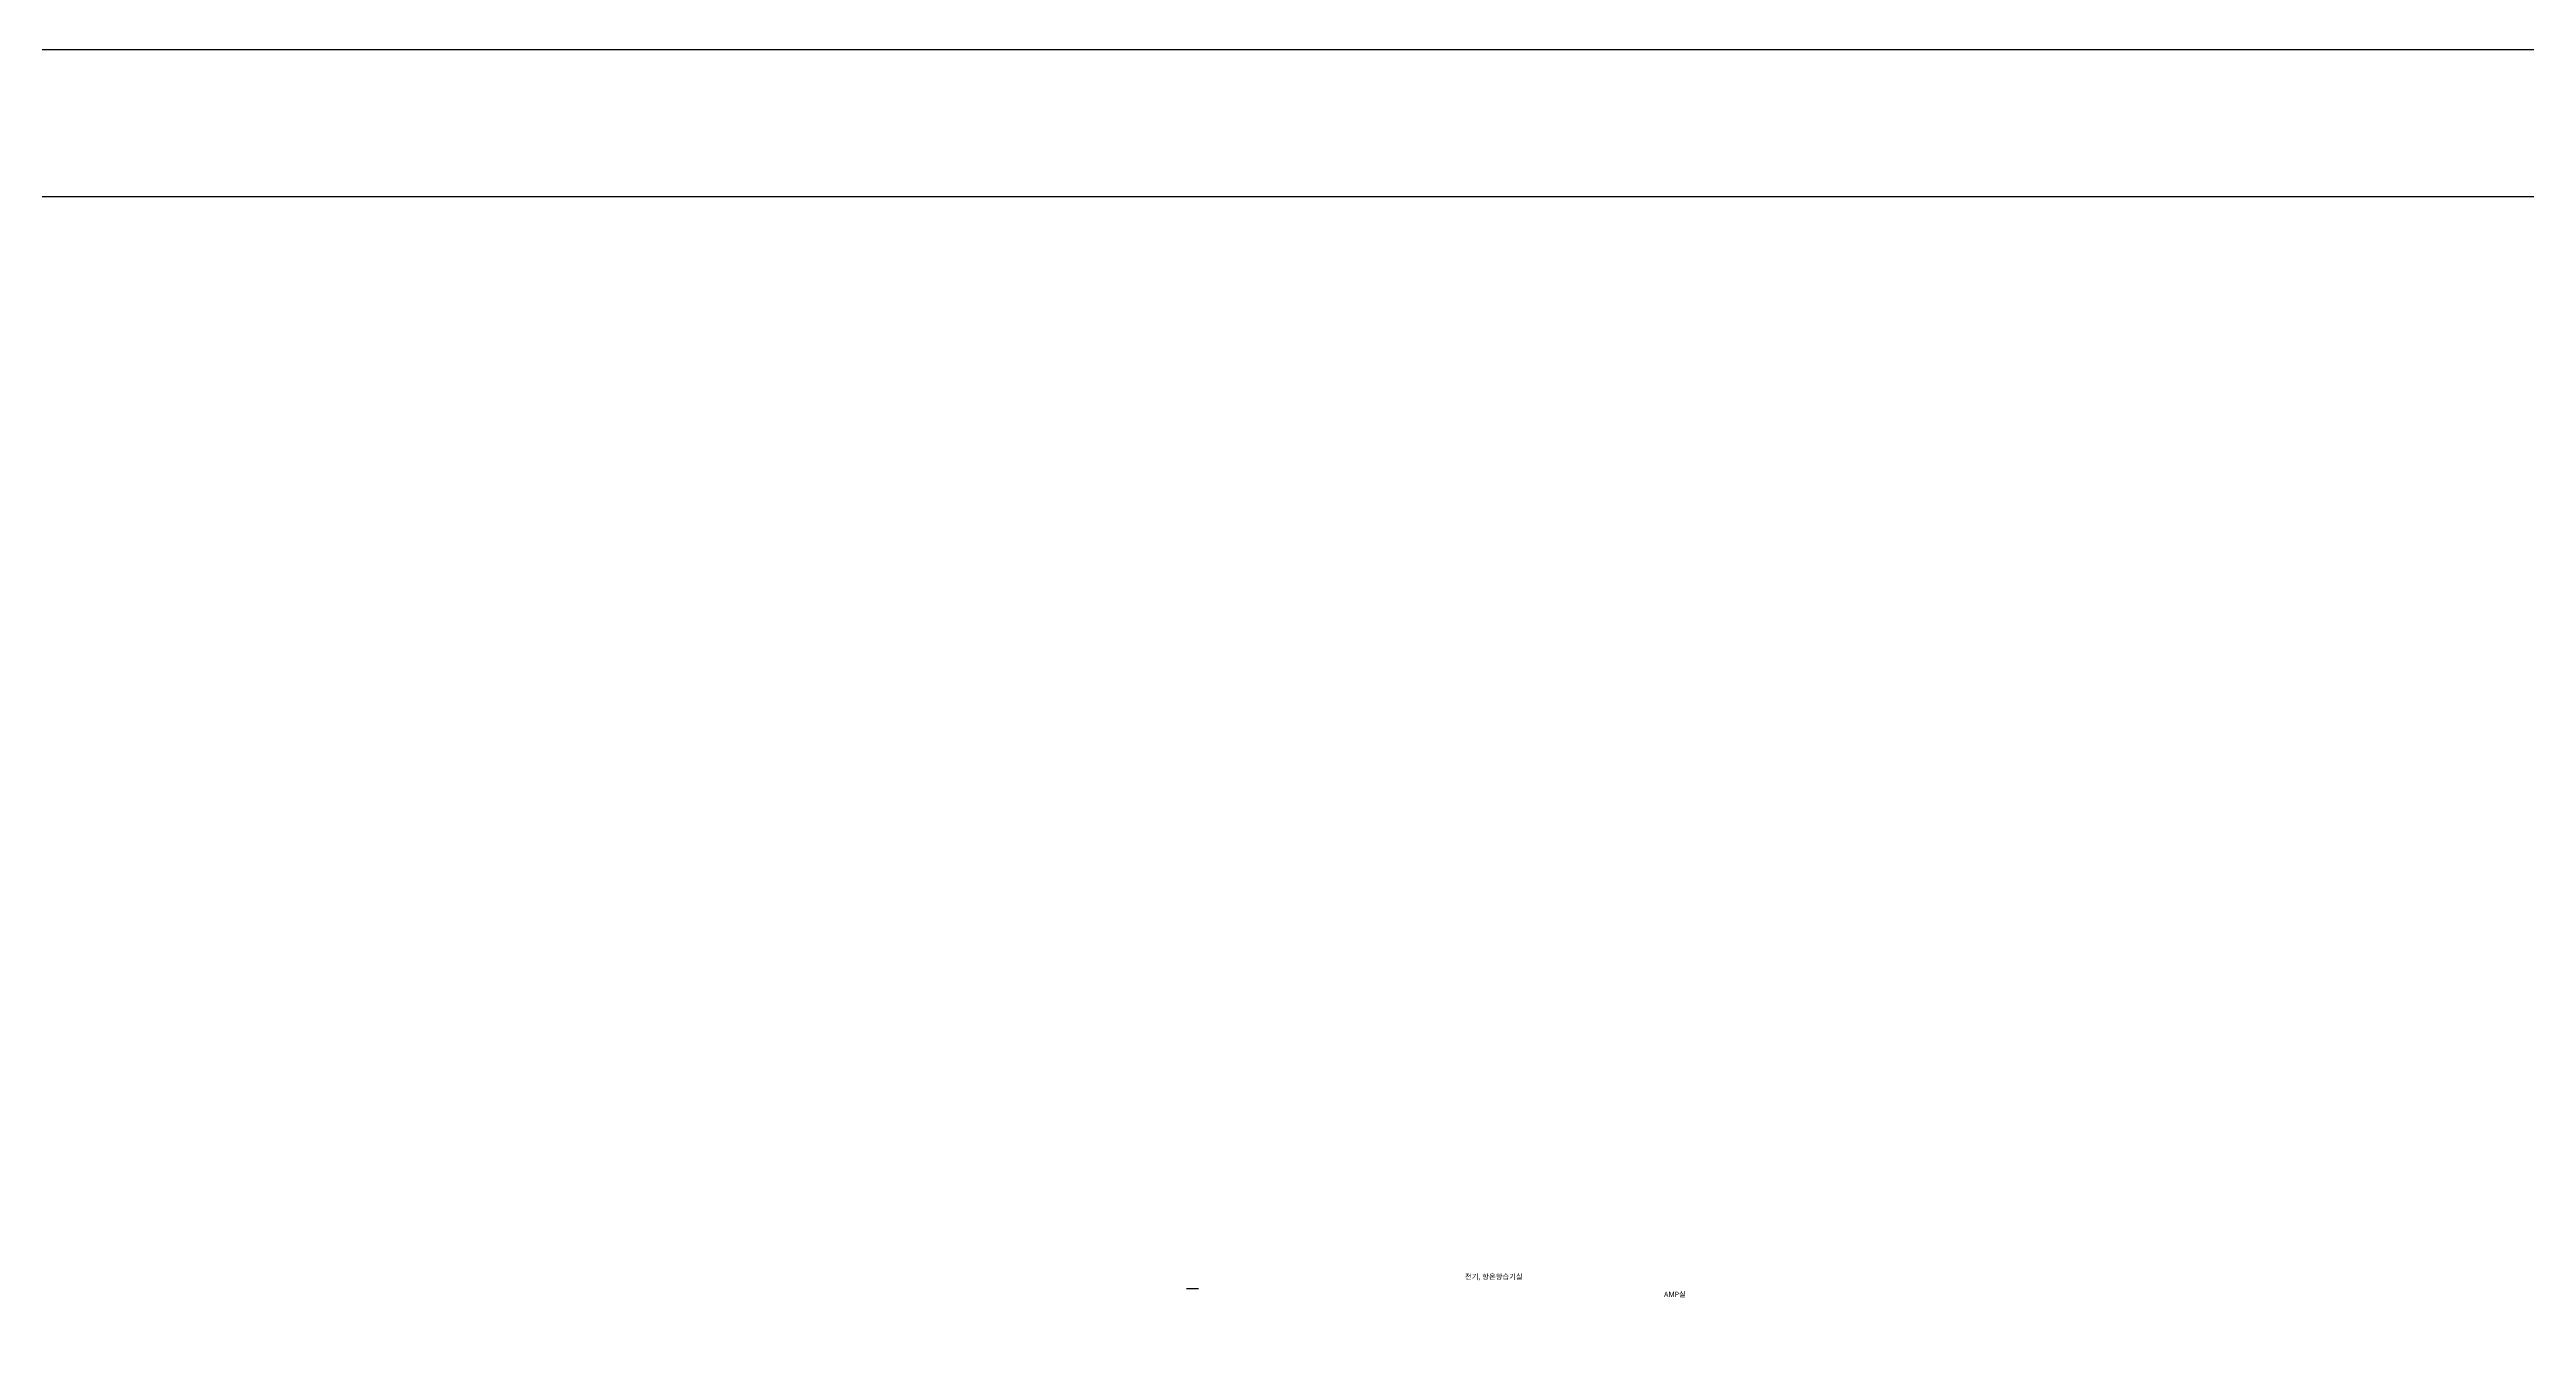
# Model space of a CAD drawing. Header units: millimetres. Extents: x -106634 to 499241, y 0 to 118800.
# Drawn here: x 210118 to 281006, y 82045 to 118800 of the extents above; entities that cross this region are included whole.
import ezdxf
from ezdxf.enums import TextEntityAlignment as Align

# ---------------------------------------------------------------- set-up
doc = ezdxf.new("R2010")
doc.units = ezdxf.units.MM
doc.header["$LTSCALE"] = 200
doc.layers.get('DEFPOINTS').update_dxf_attribs({"color": 137})
doc.layers.add('1 OA', color=4, linetype='Continuous')
doc.layers.add('WALL-D', color=3, linetype='Continuous')
doc.styles.add('SUNJIN', font='malgun.ttf')

# ---------------------------------------------------------------- blocks, each defined once
blk = doc.blocks.new('sheet-line')
at = {"layer": 'DEFPOINTS'}
blk.add_lwpolyline([(168200, -356400), (0, -356400), (0, -237600), (168200, -237600)], close=True, dxfattribs=at)

msp = doc.modelspace()

# ---------------------------------------------------------------- linework, layer by layer
at = {"layer": '1 OA'}
msp.add_line((243005, 83349), (242655, 83349), dxfattribs=at)
at = {"layer": 'DEFPOINTS'}
msp.add_lwpolyline([(177500, 114600), (314900, 114600), (314900, 4200), (177500, 4200)], close=True, dxfattribs=at)
msp.add_lwpolyline([(177500, 114600), (314900, 114600), (314900, 4200), (177500, 4200)], close=True, dxfattribs=at)

# ---------------------------------------------------------------- block references
at = {"layer": 'WALL-D'}
msp.add_blockref('sheet-line', (168200, 356400), dxfattribs=at)
msp.add_blockref('sheet-line', (168200, 356400), dxfattribs=at)

# ---------------------------------------------------------------- texts
at = {"layer": 'DEFPOINTS', "style": 'SUNJIN'}
for s, p in [('전기, 항온항습기실', (250628, 83697)), ('AMP실', (256322, 83191))]:
    msp.add_text(s, height=150, dxfattribs=at).set_placement(p, align=Align.MIDDLE_LEFT)

doc.saveas('drawing.dxf')
